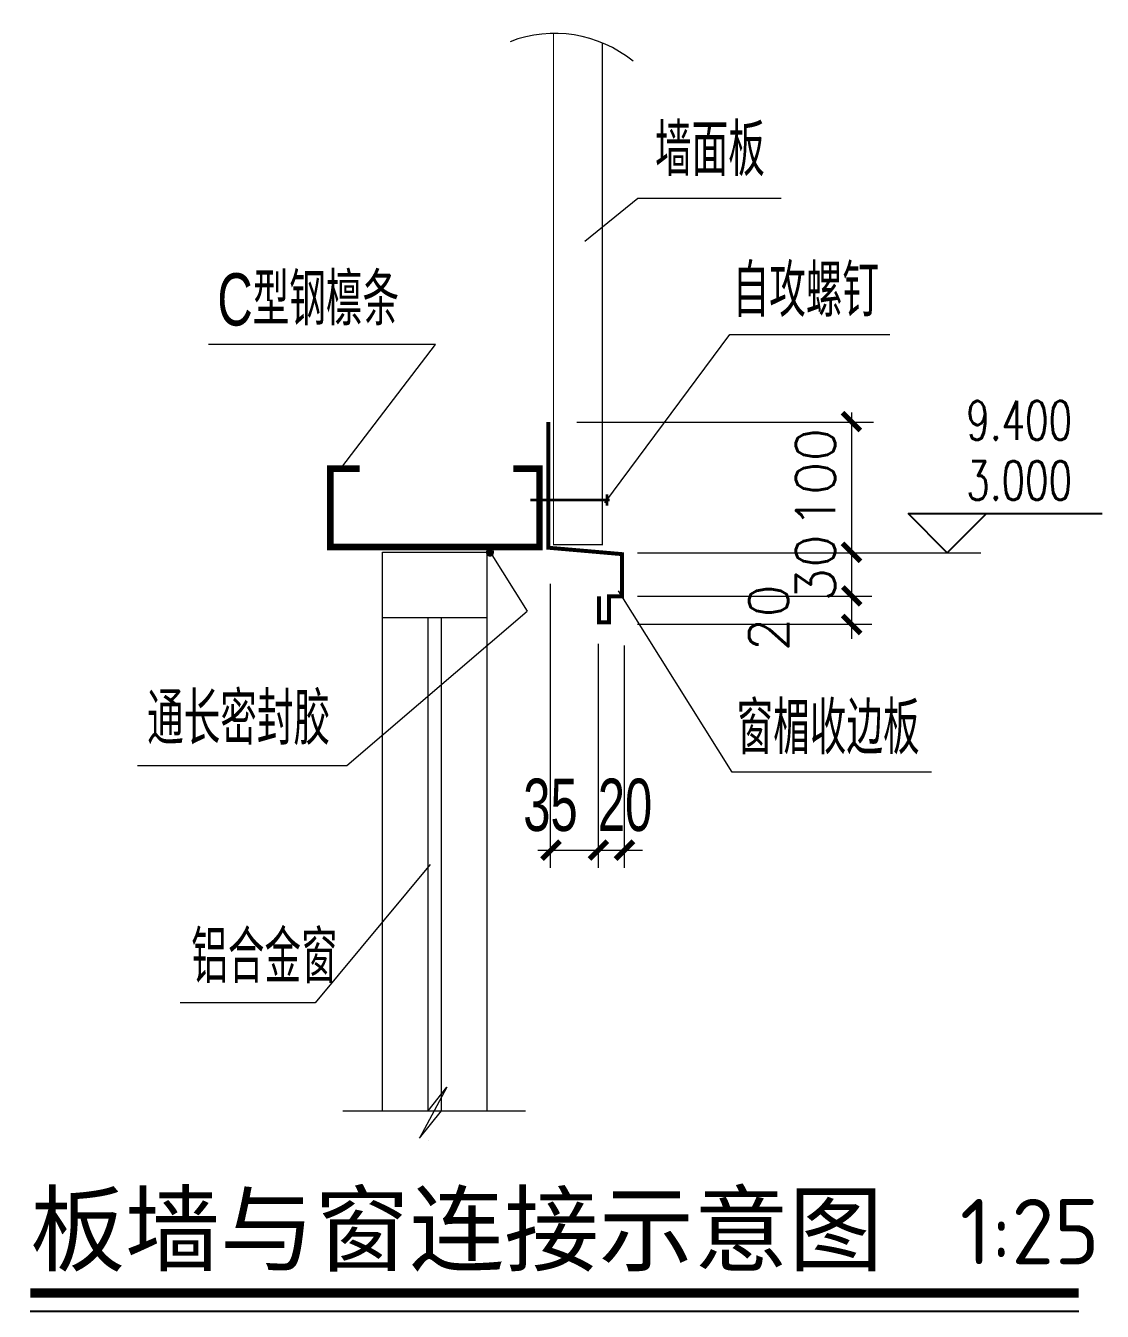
# Model space of a CAD drawing. Extents: x -21908402 to 2681150, y 103181 to 5079726.
# Drawn here: x 1537274 to 1547158, y 137715 to 149517 of the extents above; entities that cross this region are included whole.
import ezdxf

# ---------------------------------------------------------------- set-up
doc = ezdxf.new("R2010")
doc.units = 0
doc.header["$LTSCALE"] = 1000
doc.layers.add('3', color=123, linetype='Continuous', lineweight=5)
for name, color, linetype in [('DIM_ELEV', 3, 'Continuous'), ('DIM_SYMB', 3, 'Continuous'), ('PUB_TEXT', 7, 'Continuous')]:
    doc.layers.add(name, color=color, linetype=linetype)
doc.styles.add('_TCH_DIM', font='SIMPLEX', dxfattribs={"bigfont": 'GBCBIG'})
doc.styles.add('CHIN-1', font='')
doc.styles.add('sm', font='SIM08', dxfattribs={"width": 0.7, "height": 5, "bigfont": 'HZTXT'})
doc.styles.get("Standard").update_dxf_attribs({"font": 'tssdeng.shx', "width": 0.7, "bigfont": 'hztxt.shx'})
doc.styles.get('CHIN-1').set_extended_font_data('SimSun')

# ---------------------------------------------------------------- blocks, each defined once
blk = doc.blocks.new('c')
at = {"layer": '3', "color": 6}
for p, q in [((971816.9, -2485250.5), (972223.4, -2484921.5)), ((972223.4, -2484921.5), (973319.4, -2484921.5)), ((971969.8, -2487251.9), (972925.8, -2485965.5)), ((972925.8, -2485965.5), (974149.3, -2485965.5)), ((970673.3, -2486042.4), (968938.6, -2486042.4)), ((969956.8, -2486979.4), (970673.3, -2486042.4)), ((973860.2, -2488292.4), (973860.2, -2486561)), ((971756.7, -2486635.4), (974025.8, -2486635.4)), ((974334.2, -2487379.9), (974590.5, -2487636.2)), ((970269.3, -2491903.7), (970269.3, -2487629.1)), ((970269.3, -2487629.1), (971069.3, -2487629.1)), ((971065, -2487628.6), (971095.3, -2487605.3)), ((971088.4, -2487657.4), (971065.1, -2487627.1)), ((971068.1, -2487632.5), (971098.4, -2487609.3)), ((971092.4, -2487654.3), (971069.1, -2487624)), ((971069.3, -2491903.7), (971069.3, -2487629.1)), ((971071.1, -2487636.5), (971101.4, -2487613.2)), ((971096.3, -2487651.3), (971073.1, -2487621)), ((971074.2, -2487640.5), (971104.5, -2487617.2)), ((971100.3, -2487648.2), (971077, -2487617.9)), ((971077.2, -2487644.4), (971107.5, -2487621.2)), ((971080.3, -2487648.4), (971110.6, -2487625.1)), ((971104.3, -2487645.2), (971081, -2487614.9)), ((971083.3, -2487652.4), (971113.6, -2487629.1)), ((971108.2, -2487642.2), (971085, -2487611.8)), ((971086.3, -2487656.3), (971116.7, -2487633.1)), ((971112.2, -2487639.1), (971088.9, -2487608.8)), ((971091.8, -2487631.1), (971374.9, -2488081)), ((971116.2, -2487636.1), (971092.9, -2487605.8)), ((972220.2, -2487635.4), (974847.1, -2487635.4)), ((971555.1, -2490045.5), (971555.1, -2487872.2)), ((971998.9, -2487967.4), (972098.9, -2487967.4)), ((972943.3, -2489314.1), (972075.1, -2487926.7)), ((972220.2, -2487966.9), (974012.7, -2487966.9)), ((969997.2, -2489261.5), (971374.9, -2488081)), ((970269.3, -2488129.1), (971069.3, -2488129.1)), ((970269.3, -2488129.1), (971069.3, -2488129.1)), ((970619.3, -2491903.7), (970619.3, -2488129.1)), ((970719.3, -2491903.7), (970719.3, -2488129.1)), ((972220.2, -2488182.3), (974012.7, -2488182.3)), ((971920.7, -2490045.5), (971920.7, -2488331.1)), ((972120.7, -2490045.5), (972120.7, -2488344.6)), ((968393.3, -2489261.5), (969997.2, -2489261.5)), ((974467.8, -2489314.1), (972943.3, -2489314.1)), ((971457.2, -2489909.5), (972259.2, -2489909.5)), ((970634.6, -2490020.9), (969753.1, -2491078.5)), ((969753.1, -2491078.5), (968720.7, -2491078.5)), ((970760.4, -2491723.7), (970552.5, -2492112.5)), ((970619.3, -2491903.7), (970760.4, -2491723.7)), ((969965.9, -2491903.7), (971362.9, -2491903.7)), ((970552.5, -2492112.5), (970719.3, -2491903.7))]:
    blk.add_line(p, q, dxfattribs=at)
at = {"layer": '3'}
blk.add_line((970619.3, -2492133.9), (970619.3, -2492133.9), dxfattribs=at)
at = {"layer": '3', "color": 6}
for points, const_width in [([(971577.1, -2487576.8), (971577.1, -2483661.8)], 10), ([(971577.1, -2487573.2), (971950.7, -2487573.2), (971950.7, -2483736.4)], 10), ([(973924.9, -2486700.1), (973787.8, -2486563)], 40), ([(971537.3, -2486635.4), (971537.8, -2487610.8)], 30), ([(970069.6, -2486965.5), (970069.6, -2486991.1), (969869.6, -2486991.1), (969869.6, -2487591.1), (971469.6, -2487591.1), (971469.6, -2486991.1), (971269.6, -2486991.1)], 50), ([(971985.4, -2487187), (971985.4, -2487273.5)], 20), ([(971400.8, -2487230.2), (972006.5, -2487230.2)], 20), ([(973924.9, -2487700.1), (973787.8, -2487563)], 40), ([(971529.7, -2487595.6), (972105.8, -2487645.7)], 30), ([(972082.4, -2487645.4), (972101.2, -2487645.4), (972101.2, -2487967.4), (972001.2, -2487967.4), (972001.2, -2488166.2), (971925.3, -2488166.2), (971925.3, -2487969)], 30), ([(973926.9, -2488033.5), (973789.8, -2487896.5)], 40), ([(973926.9, -2488251.8), (973789.8, -2488114.8)], 40), ([(971488.9, -2489978.2), (971625.9, -2489841.1)], 40), ([(971852.1, -2489978.2), (971989.2, -2489841.1)], 40), ([(972052, -2489978.2), (972189, -2489841.1)], 40)]:
    blk.add_lwpolyline(points, dxfattribs=dict(at, const_width=const_width))
for centre, radius, start, end in [((971586.1, -2484612), 950.2, 50.90304, 111.01344), ((971091.9, -2487631.3), 26.9, 352.94384, 345.48356)]:
    blk.add_arc(centre, radius, start, end, dxfattribs=at)
at = {"layer": 'DIM_ELEV', "color": 6}
for p, q in [((974589.7, -2487635.4), (974289.7, -2487335.4)), ((974289.7, -2487335.4), (975775.2, -2487335.4)), ((974589.7, -2487635.4), (974889.7, -2487335.4))]:
    blk.add_line(p, q, dxfattribs=at)
at = {"layer": 'DIM_SYMB', "const_width": 70}
blk.add_lwpolyline([(967574, -2493297.6), (975595.8, -2493297.6)], dxfattribs=at)
at = {"layer": 'DIM_SYMB'}
blk.add_lwpolyline([(967574, -2493437.6), (975595.8, -2493437.6)], dxfattribs=at)
at = {"layer": '3', "color": 6, "style": 'sm', "width": 0.7}
for s, p in [('墙面板', (972354, -2484752.7)), ('自攻螺钉', (972947.6, -2485829.8)), ('C型钢檩条', (969005.5, -2485896.7)), ('通长密封胶', (968468, -2489103.9)), ('窗楣收边板', (972978.2, -2489175.7)), ('35', (971345.7, -2489763.1)), ('20', (971915.9, -2489763.1)), ('铝合金窗', (968805.9, -2490926.8))]:
    blk.add_text(s, height=400, dxfattribs=at).set_placement(p)
at = {"layer": '3', "color": 6, "style": '_TCH_DIM'}
for s, p in [('100', (973731.4, -2487450.6)), ('30', (973731.3, -2488007.8)), ('20', (973373, -2488388.7))]:
    blk.add_text(s, height=300, rotation=90, dxfattribs=at).set_placement(p)
at = {"layer": 'PUB_TEXT', "color": 6, "style": '_TCH_DIM', "width": 0.705882}
for s, p in [('9.400', (974734.9, -2486771.1)), ('3.000', (974734.9, -2487230.4))]:
    blk.add_text(s, height=297.5, dxfattribs=at).set_placement(p)
at = {"layer": 'PUB_TEXT', "style": 'CHIN-1'}
blk.add_text('板墙与窗连接示意图', height=531.65, dxfattribs=at).set_placement((967574, -2493074.9))
at = {"layer": 'PUB_TEXT'}
blk.add_text('1:25', height=500, dxfattribs=at).set_placement((974686.9, -2493077.9))

msp = doc.modelspace()

# ---------------------------------------------------------------- block references
at = {"xscale": 1.199999999196734, "yscale": 1.200000000186265, "zscale": 1.199999999995634}
msp.add_blockref('c', (376227, 3129840), dxfattribs=at)

doc.saveas('drawing.dxf')
